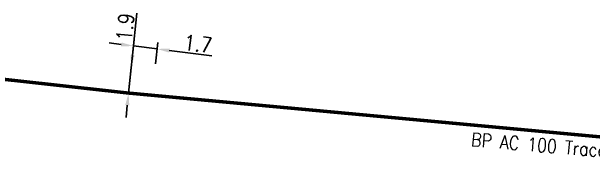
# Model space of a CAD drawing. Header units: millimetres. Extents: x 185000 to 186000, y 127990 to 129010.
# Drawn here: x 185191.35 to 185233.96, y 128471.67 to 128482.82 of the extents above; entities that cross this region are included whole.
import ezdxf
from ezdxf.enums import TextEntityAlignment as Align

# ---------------------------------------------------------------- set-up
doc = ezdxf.new("R2010")
doc.units = ezdxf.units.MM
doc.header["$PDMODE"] = 34
doc.linetypes.add('L_25_AP', pattern=[2000, 1000, 1000])
doc.layers.get('DEFPOINTS').update_dxf_attribs({"linetype": 'CONTINUOUS'})
doc.layers.add('L_150', color=1, linetype='CONTINUOUS')
doc.styles.get("Standard").update_dxf_attribs({"font": 'romans.shx', "width": 0.85})
doc.dimstyles.get("Standard").update_dxf_attribs({"dimtxt": 1.5, "dimasz": 1.2, "dimexe": 0.625, "dimexo": 0.625, "dimgap": 0.25, "dimtad": 1, "dimdec": 1, "dimzin": 0, "dimdsep": 46, "dimtxsty": 'Standard', "dimcen": -0.5, "dimadec": 0, "dimazin": 0, "dimtfac": 1, "dimtdec": 1, "dimtmove": 0, "dimatfit": 3, "dimfxl": 0, "dimtolj": 1, "dimtzin": 0, "dimarcsym": 0})

# ---------------------------------------------------------------- blocks, each defined once
blk = doc.blocks.new('*D506')
at = {"layer": 'DEFPOINTS', "color": 0, "linetype": 'Continuous', "transparency": 16777216}
for p in [(185202.007, 128480.077), (185201.843, 128478.508), (185199.917, 128476.837)]:
    blk.add_point(p, dxfattribs=at)
at = {"layer": 'L_150', "color": 0, "linetype": 'Continuous', "lineweight": -2, "transparency": 16777216}
for p, q in [((185199.387, 128480.41), (185198.494, 128480.523)), ((185199.966, 128477.303), (185200.329, 128480.763)), ((185201.892, 128478.974), (185202.056, 128480.544)), ((185200.28, 128480.296), (185202.007, 128480.077)), ((185202.9, 128479.964), (185206.017, 128479.569))]:
    blk.add_line(p, q, dxfattribs=at)
at = {"layer": 'L_150', "color": 0, "linetype": 'Continuous', "transparency": 16777216}
for points in [[(185199.406, 128480.558), (185199.368, 128480.261), (185200.28, 128480.296)], [(185202.919, 128480.113), (185202.881, 128479.815), (185202.007, 128480.077)]]:
    blk.add_solid(points, dxfattribs=at)
at = {"layer": 'L_150', "color": 0, "linetype": 'Continuous', "transparency": 16777216, "insert": (185204.999, 128480.454), "char_height": 1.125, "attachment_point": 5, "rotation": 352.7754}
blk.add_mtext('\\A1;1.7', dxfattribs=at)
blk = doc.blocks.new('*D278')
at = {"layer": 'DEFPOINTS', "color": 0, "linetype": 'Continuous', "transparency": 16777216}
for p in [(185200.115, 128478.727), (185200.115, 128478.727), (185199.917, 128476.837)]:
    blk.add_point(p, dxfattribs=at)
at = {"layer": 'L_150', "color": 0, "linetype": 'Continuous', "lineweight": -2, "transparency": 16777216}
for p, q in [((185200.209, 128479.622), (185200.532, 128482.701)), ((185199.917, 128476.837), (185200.115, 128478.727)), ((185199.824, 128475.942), (185199.73, 128475.047))]:
    blk.add_line(p, q, dxfattribs=at)
at = {"layer": 'L_150', "color": 0, "linetype": 'Continuous', "transparency": 16777216}
for points in [[(185200.06, 128479.638), (185200.358, 128479.606), (185200.115, 128478.727)], [(185199.674, 128475.958), (185199.973, 128475.926), (185199.917, 128476.837)]]:
    blk.add_solid(points, dxfattribs=at)
at = {"layer": 'L_150', "color": 0, "linetype": 'Continuous', "transparency": 16777216, "insert": (185199.672, 128481.687), "char_height": 1.125, "attachment_point": 5, "rotation": 84.0178}
blk.add_mtext('\\A1;1.9', dxfattribs=at)

msp = doc.modelspace()

# ---------------------------------------------------------------- linework, layer by layer
at = {"layer": 'L_150', "linetype": 'L_25_AP', "const_width": 0.25, "flags": 128}
msp.add_lwpolyline([(185188.515, 128478.79), (185188.804, 128478.067), (185199.917, 128476.837), (185250.115, 128472.16), (185250.271, 128472.145), (185250.563, 128472.118)], dxfattribs=at)

# ---------------------------------------------------------------- texts
at = {"layer": 'L_150', "linetype": 'Continuous', "width": 0.85}
msp.add_text('BP AC 100 Tracé présumé', height=1, rotation=355.1895, dxfattribs=at).set_placement((185232.675, 128472.626), align=Align.MIDDLE)

# ---------------------------------------------------------------- dimensions: what is measured, and where the dimension line sits
at = {"layer": 'L_150', "linetype": 'Continuous'}
for base, p2, angle, picture, middle in [((185200.115, 128478.727), (185200.115, 128478.727), 264.0178, '*D278', (185200.418, 128481.609)), ((185202.007, 128480.077), (185201.843, 128478.508), 172.7754, '*D506', (185204.905, 128479.71))]:
    dim = msp.add_linear_dim(base=base, p1=(185199.917, 128476.837), p2=p2, angle=angle, dimstyle='Standard', override={"dimscale": 0.75}, dxfattribs=at)
    dim.commit()
    dim.dimension.update_dxf_attribs({"geometry": picture, "text_midpoint": middle, "dimtype": 160})

doc.saveas('drawing.dxf')
